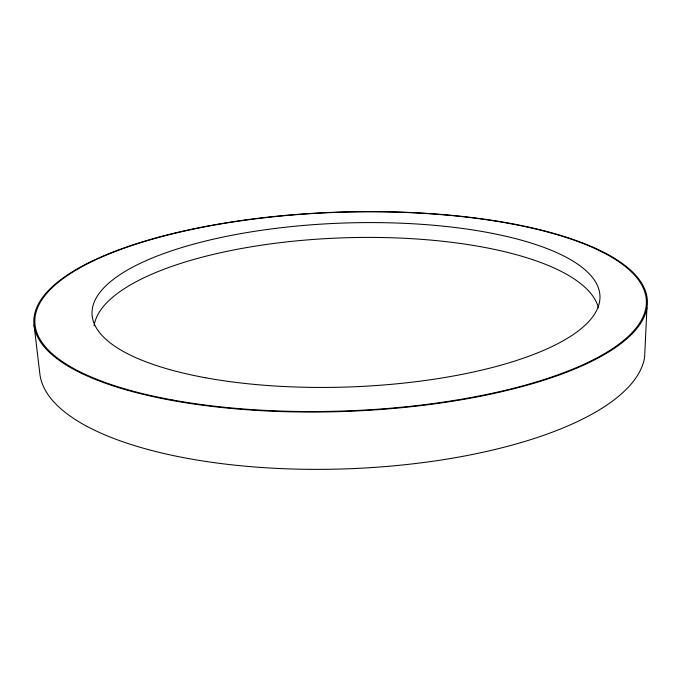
<?xml version="1.0" encoding="UTF-8"?>
<svg xmlns="http://www.w3.org/2000/svg" width="681" height="681" viewBox="0 0 681 681"><rect width="100%" height="100%" fill="white"/><g stroke="black" fill="none" stroke-linecap="round" stroke-linejoin="round"><path stroke-width="1.02" d="M646.95 307.727A306.969 99.724 -2 0 1 172.267 400.488A306.969 99.724 -2 0 1 202.751 226.986A306.969 99.724 -2 0 1 646.95 307.727L644.618 357.219A302.934 108.764 -2 0 1 339.359 469.064A302.934 108.764 -2 0 1 39.847 373.758L34.05 324.965M94.072 325.799A252.923 84.742 -1.9 0 1 342.441 237.865A252.923 84.742 -1.9 0 1 598.437 307.829M205.696 377.793A254.115 82.001 -2 0 0 599.442 302.39A254.115 82.001 -2 0 0 232.664 235.132A254.115 82.001 -2 0 0 205.696 377.793M172.642 400.002A305.939 99.375 -2 0 0 645.911 307.676A305.939 99.375 -2 0 0 203.406 227.096A305.939 99.375 -2 0 0 172.642 400.002"/></g></svg>
